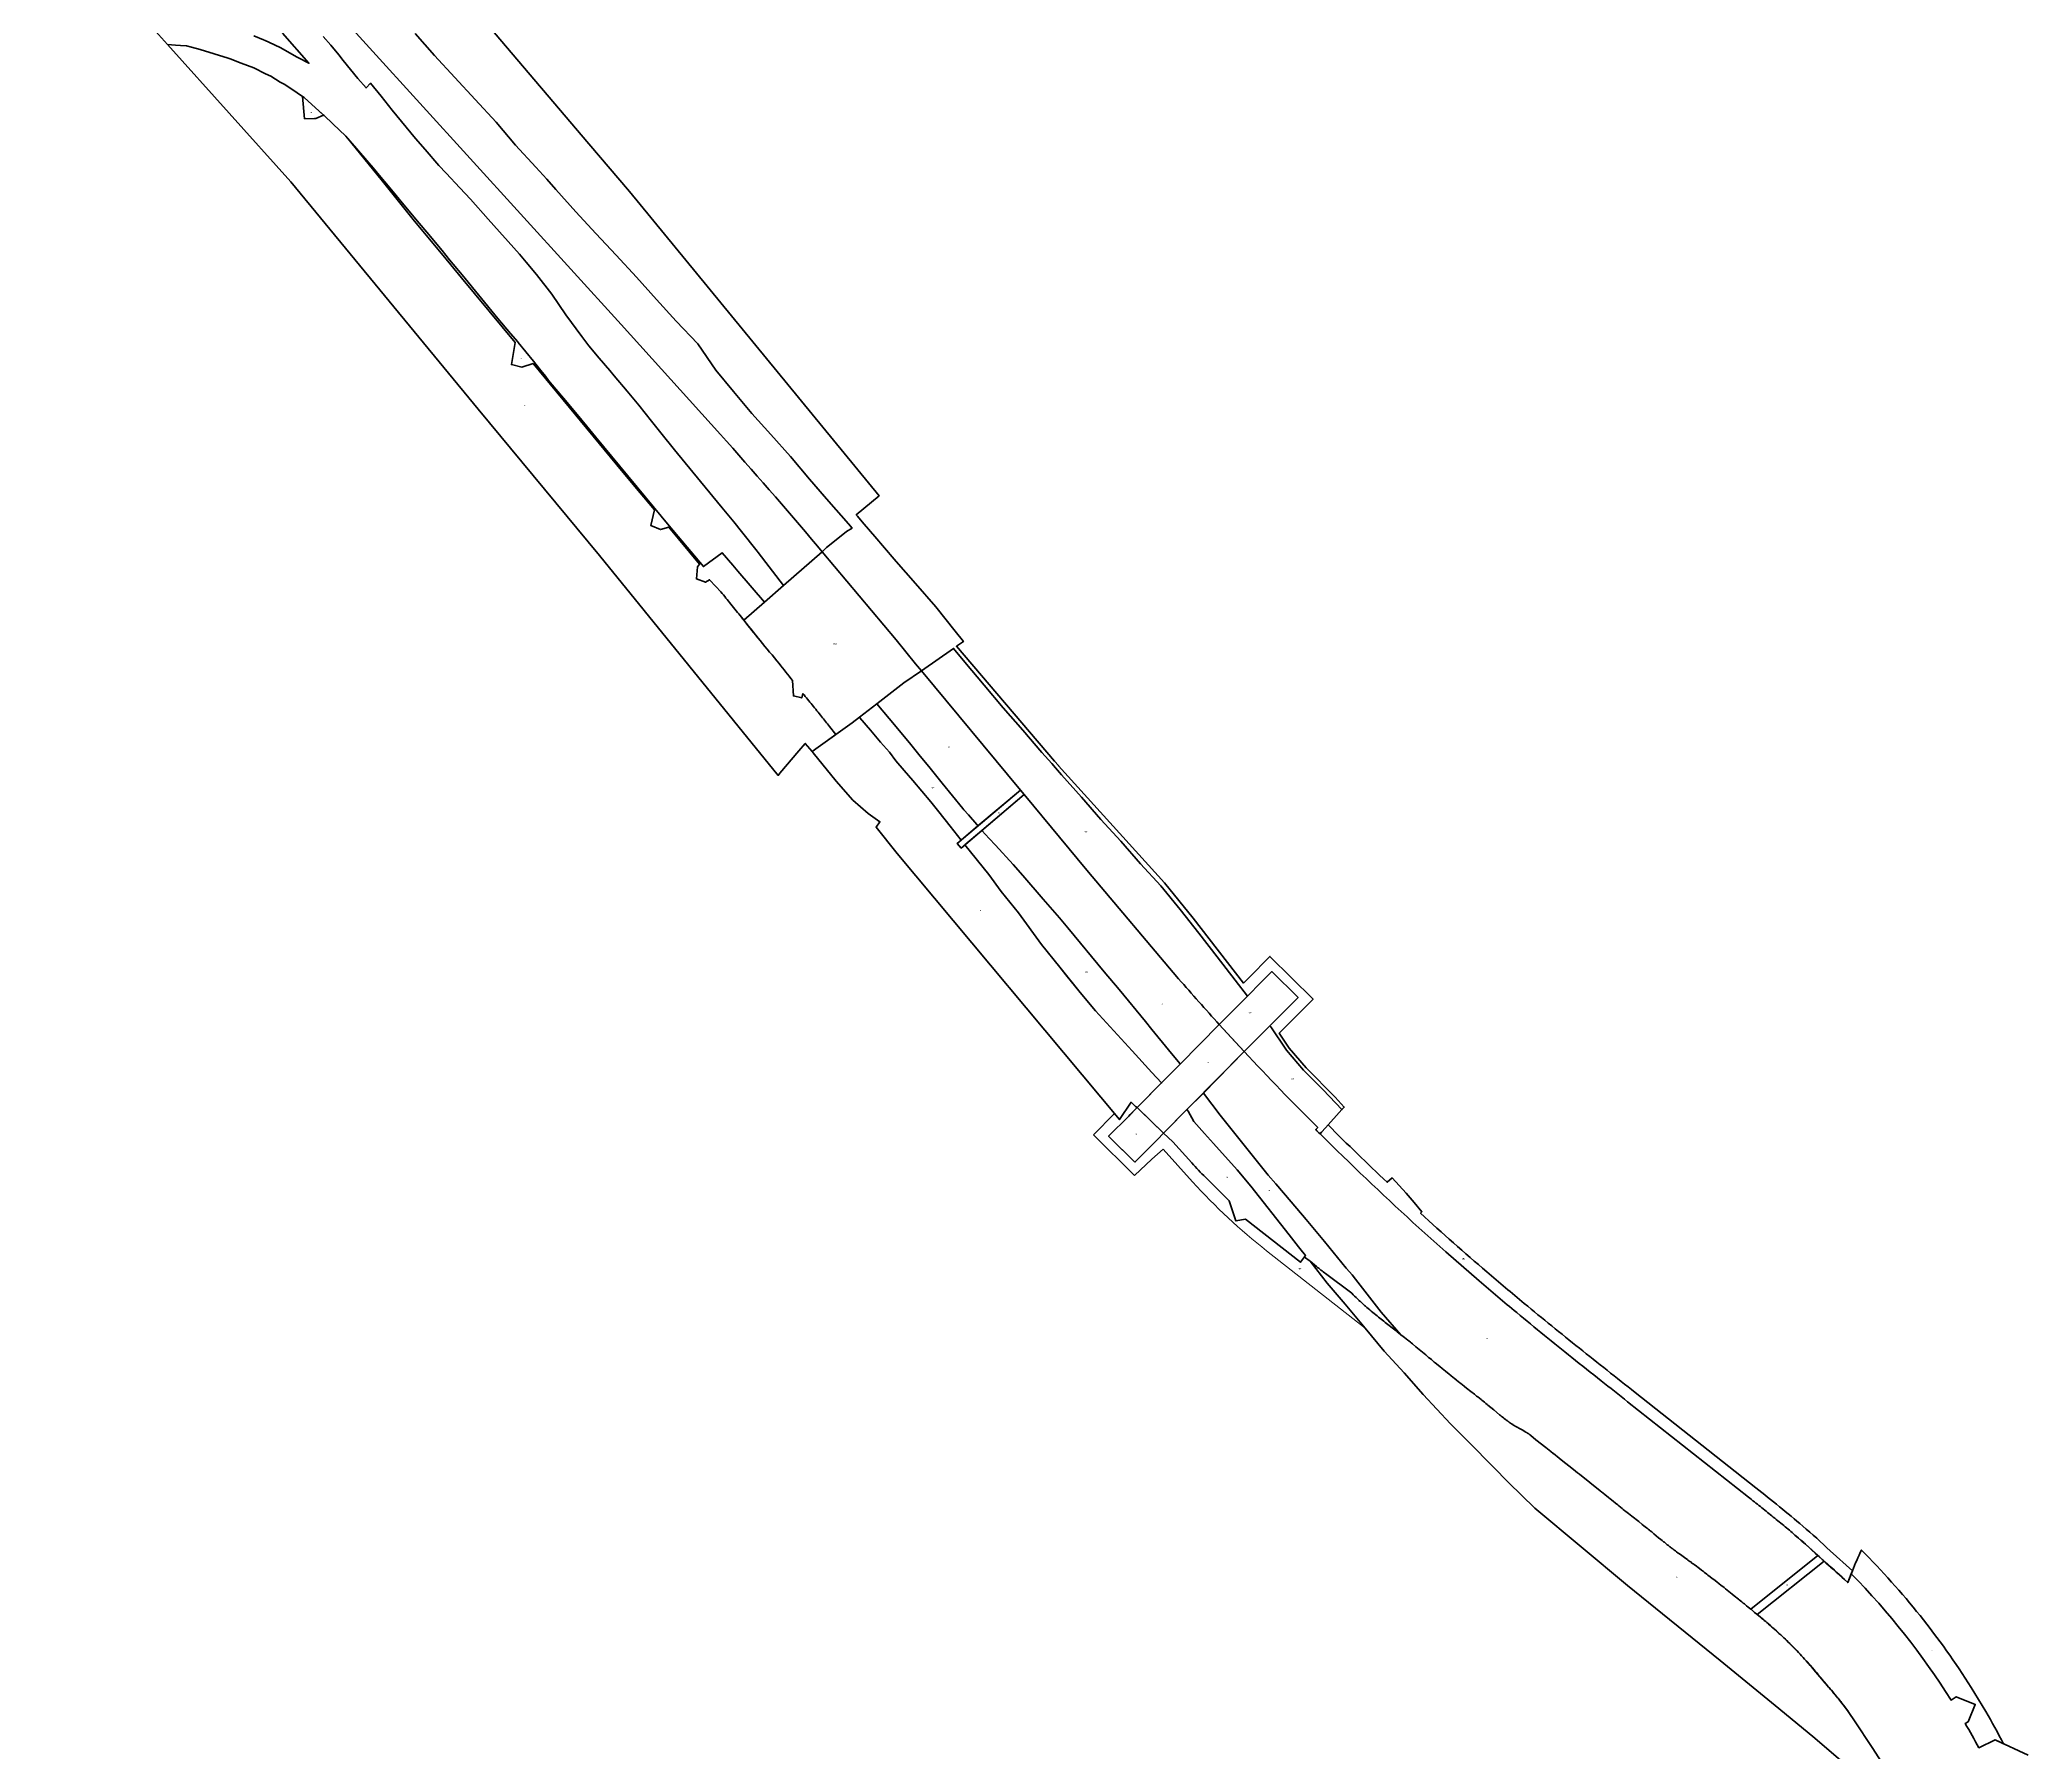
# Model space of a CAD drawing. Extents: x 179752 to 189760, y 650548 to 666271.
# Drawn here: x 187875 to 189547, y 651944 to 653384 of the extents above; entities that cross this region are included whole.
import ezdxf
from ezdxf.enums import TextEntityAlignment as Align

# ---------------------------------------------------------------- set-up
doc = ezdxf.new("R2010")
doc.units = 0
doc.header["$MEASUREMENT"] = 0
doc.layers.add('pcell', color=5, linetype='Continuous', lineweight=0)
doc.layers.add('scellno', color=160, linetype='Continuous', lineweight=0)
doc.styles.add('mvt-nos', font='mvt-nos.shx')

# ---------------------------------------------------------------- blocks, each defined once
blk = doc.blocks.new('Cellno')
at = {"color": 2, "flags": 128}
for points in [[(0.2, 0), (-0.2, 0)], [(0, 0.2), (0, -0.2)]]:
    blk.add_lwpolyline(points, dxfattribs=at)
at = {"layer": 'scellno', "const_width": 0.25, "flags": 128}
blk.add_lwpolyline([(-5.7, -2.8), (-5.7, 2.7), (5.7, 2.7), (5.7, -2.8), (-5.7, -2.8)], close=True, dxfattribs=at)
at = {"layer": 'scellno', "style": 'mvt-nos'}
blk.add_attdef('CELLNO', text='', height=3, dxfattribs=at).set_placement((0, -1.6), align=Align.CENTER)
at = {"layer": 'scellno', "style": 'mvt-nos', "flags": 1}
for tag, p in [('CODE', (0, -6)), ('AREA', (0, -9.2))]:
    blk.add_attdef(tag, text='', height=2.5, dxfattribs=at).set_placement(p, align=Align.CENTER)

msp = doc.modelspace()

# ---------------------------------------------------------------- linework, layer by layer
at = {"layer": 'pcell', "color": 160, "lineweight": 53, "flags": 128}
for points in [[(188190.4, 653389.2), (188206.8, 653370.5), (188223.8, 653352.2), (188241.1, 653333.5), (188258.5, 653314.4), (188275, 653295.2), (188292, 653276.7), (188301.1, 653266.6), (188308.9, 653257.8), (188325.6, 653239.2), (188342.3, 653220.9), (188359.5, 653202.8), (188376.6, 653184.2), (188393.4, 653165.5), (188410, 653147.1), (188428.1, 653128), (188443.4, 653106.1), (188458.1, 653088.1), (188473.6, 653069.7), (188489.5, 653051.8), (188506, 653033.5), (188522.1, 653014.3), (188538.2, 652995.5), (188554.8, 652976.7), (188557.8, 652973.2), (188553.3, 652970.3), (188551.6, 652969), (188536.4, 652956.9), (188532.8, 652953.3), (188594.9, 652879.2), (188611.2, 652859.1), (188616.1, 652853.2), (188643.2, 652872.1), (188652.6, 652860.5), (188668.8, 652841.2), (188685, 652822.2), (188701.3, 652803.3), (188717.5, 652784.5), (188725.7, 652775.2), (188729, 652771.5), (188734, 652765.8), (188750.6, 652747), (188766.9, 652728.3), (188783.8, 652709.9), (188800.2, 652691), (188817.3, 652672.4), (188833.7, 652652.5), (188849.3, 652632.6), (188864.8, 652612.8), (188879.9, 652593), (188890.3, 652579.7), (188894.7, 652584.1), (188897.4, 652586.9), (188910.7, 652600.3), (188932.8, 652578.5), (188909.2, 652554.7), (188909.9, 652553.7), (188923, 652534.2), (188937.3, 652517.3), (188953.9, 652500.8), (188969.7, 652484.2), (188971.7, 652486.4), (188963.9, 652494.6), (188939.5, 652519.3), (188925.4, 652536), (188917, 652548.4), (188922.1, 652553.5), (188945.5, 652577.2), (188909.2, 652613), (188891.4, 652595), (188887, 652590.6), (188844.6, 652645.1), (188820.4, 652674.9), (188731.3, 652773.4), (188731.3, 652773.5), (188728, 652777.2), (188645.6, 652873.8), (188651.4, 652877.8), (188644.4, 652886.4), (188628.2, 652906.9), (188611.3, 652926.6), (188594.8, 652945.2), (188583.5, 652958.5), (188578.8, 652964.1), (188566.4, 652978.6), (188562.3, 652983.3), (188561.3, 652984.4), (188580.5, 653000.4), (188370.7, 653256.2), (188336.6, 653296.3), (187874.9, 653839.5)], [(188054.9, 653387.2), (188063.1, 653383.8), (188064.5, 653383.2), (188067.5, 653381.9), (188077.7, 653376.9), (188090.8, 653369.6), (188092.5, 653368.7), (188101.2, 653364), (188078.9, 653389.5)]]:
    msp.add_lwpolyline(points, dxfattribs=at)
for points in [[(188030.7, 653413.4, 0.000033), (188041.2, 653401.9, -0.012136)], [(188190.4, 653389.2), (188206.8, 653370.5), (188223.8, 653352.2), (188241.1, 653333.5), (188258.5, 653314.4), (188275, 653295.2), (188292, 653276.7), (188301.1, 653266.6), (188308.9, 653257.8), (188325.6, 653239.2), (188342.3, 653220.9), (188359.5, 653202.8), (188376.6, 653184.2), (188393.4, 653165.5), (188410, 653147.1), (188428.1, 653128), (188443.4, 653106.1), (188458.1, 653088.1), (188473.6, 653069.7), (188489.5, 653051.8), (188506, 653033.5), (188522.1, 653014.3), (188532.7, 653001.9), (188538.2, 652995.5), (188554.8, 652976.7), (188557.8, 652973.2), (188553.3, 652970.3), (188551.6, 652969), (188536.4, 652956.9), (188532.8, 652953.3), (188528.8, 652958.1), (188528.8, 652958.1, 0.005633), (188447.2, 653052), (188363.7, 653144.3), (188109.8, 653423.7)], [(188113.3, 653386.7), (188119.5, 653379.2), (188126.3, 653371.1), (188130.1, 653366.4), (188142.3, 653351.2), (188149.3, 653343.3), (188153.1, 653347.2), (188161.9, 653336.4), (188171.2, 653324.7), (188190.7, 653300.7), (188198.8, 653291.5), (188210.5, 653278.1), (188216.6, 653271.7), (188228.1, 653259.3), (188237, 653249.7), (188251.8, 653232.9), (188278.2, 653203.4), (188283.8, 653196.7), (188292.5, 653186.3), (188305.5, 653170), (188317.3, 653152.6), (188330.7, 653134.2), (188336.4, 653126.5), (188345.3, 653116.2), (188354.3, 653105.6), (188357.8, 653101.1), (188368.7, 653088.2), (188378.6, 653076.5), (188389.3, 653063.2), (188397.2, 653053.2), (188408.5, 653039), (188430.4, 653012.3), (188448.7, 652990.2), (188458.5, 652978.4), (188465, 652970.4), (188478, 652953.7), (188478.9, 652952.6), (188500.3, 652924.9), (188532.8, 652953.3), (188528.8, 652958.1), (188528.8, 652958.1, 0.005633), (188447.2, 653052), (188363.7, 653144.3), (188109.8, 653423.7)], [(189392.7, 651933.8), (189365.7, 651957.2), (189334, 651983.3), (189287.6, 652021.1), (189209.7, 652084.1), (189132, 652149.1), (189109.8, 652170.8), (189096.8, 652183.9), (189076.8, 652204.4), (189060.9, 652220.1), (189038.1, 652244.8), (189022, 652262.9), (189005.2, 652281.2), (189005.2, 652281.2), (188989.1, 652300.6), (188989.1, 652300.6), (188980.7, 652310.6), (188972.3, 652320.6), (188957.4, 652338.3), (188942.9, 652356.7), (188948.3, 652352.3, 0.007821), (188955.9, 652346.4), (188977.9, 652329.8, 0.00464), (188982.8, 652325.1, 0.001343), (188984.6, 652323.3, 0.005114), (188987, 652321.1, 0.006479), (188989.4, 652319, 0.007384), (188994.3, 652314.8, 0.003132), (188999.4, 652310.7, 0.001055), (189003.9, 652307.1, 0.001456), (189008.3, 652303.6, 0.000802), (189013.1, 652299.8, 0.000354), (189017.2, 652296.6), (189019.3, 652294.9), (189021.3, 652293.4), (189022.2, 652292.7), (189023.6, 652291.6), (189025.1, 652290.4), (189025.8, 652289.9), (189027.2, 652288.7), (189027.9, 652288.2), (189029, 652287.3), (189029.1, 652287.2), (189031.9, 652284.9), (189034.7, 652282.6), (189040.2, 652277.9), (189042.6, 652275.9), (189043.8, 652274.9), (189044.9, 652274), (189045.5, 652273.5), (189046.7, 652272.5), (189047.3, 652272), (189048.2, 652271.3), (189052, 652268.1), (189054, 652266.5), (189056.9, 652264.2), (189059.8, 652261.8), (189061.2, 652260.6), (189063.2, 652259.1), (189064.1, 652258.3), (189065.6, 652257.1), (189067.8, 652255.4), (189067.8, 652255.3), (189068.4, 652254.9), (189069.8, 652253.7), (189070.7, 652253), (189072.6, 652251.5), (189074.5, 652250), (189078.2, 652247.1), (189081.1, 652244.9), (189082.9, 652243.4), (189083.9, 652242.7), (189085.3, 652241.5), (189086.7, 652240.4), (189087.4, 652239.9), (189089.6, 652238.1), (189090.7, 652237.2), (189091.8, 652236.3), (189092.4, 652235.8), (189097.4, 652231.7), (189102.3, 652227.6), (189102.3, 652227.6), (189102.3, 652227.6), (189102.3, 652227.6), (189102.7, 652227.3), (189103.1, 652227), (189103.6, 652226.6), (189104.5, 652225.9), (189105.5, 652225.1), (189106.1, 652224.6), (189107.3, 652223.6), (189107.9, 652223.2), (189108.1, 652223), (189108.5, 652222.7), (189108.9, 652222.4), (189109.1, 652222.2), (189109.5, 652222), (189109.7, 652221.8), (189110, 652221.6), (189110.4, 652221.3), (189110.6, 652221.2), (189110.9, 652221), (189111.4, 652220.7), (189111.8, 652220.4), (189112, 652220.3), (189112.3, 652220.1), (189112.8, 652219.8), (189113.3, 652219.5), (189113.5, 652219.3), (189119.5, 652215.9), (189121.1, 652215), (189124.4, 652213), (189124.5, 652212.9), (189124.9, 652212.7), (189125.2, 652212.5), (189125.4, 652212.4), (189125.8, 652212.1), (189126.2, 652211.9), (189126.4, 652211.8), (189126.8, 652211.5), (189127, 652211.3), (189127.4, 652211), (189127.8, 652210.7), (189128.1, 652210.5), (189128.3, 652210.4), (189128.6, 652210.1), (189132.8, 652206.7), (189141.2, 652200), (189145.3, 652196.7), (189147.4, 652195), (189147.5, 652195), (189152.2, 652191.2), (189156.9, 652187.5), (189161.5, 652183.8), (189166.2, 652180.1), (189167.7, 652178.8), (189169.3, 652177.6), (189178, 652170.7), (189186.7, 652163.8), (189188.1, 652162.7), (189189.1, 652161.9), (189191, 652160.4), (189192, 652159.6), (189193.9, 652158), (189195.2, 652157), (189197.7, 652154.9), (189199.6, 652153.4), (189201.6, 652151.8), (189202.5, 652151), (189204, 652149.9), (189205.4, 652148.7), (189206.1, 652148.1), (189207.6, 652147), (189208.5, 652146.2), (189210.5, 652144.7), (189213.4, 652142.4), (189219.2, 652137.8), (189222.1, 652135.5), (189223.5, 652134.3), (189225.7, 652132.6), (189226.2, 652132.2), (189227.2, 652131.4), (189228.2, 652130.7), (189228.8, 652130.1), (189230.1, 652129.1), (189232, 652127.5), (189235.9, 652124.3), (189237.8, 652122.7), (189238.8, 652121.9), (189240.1, 652120.9), (189240.8, 652120.4), (189242.7, 652118.8), (189243.2, 652118.4), (189244.2, 652117.6), (189244.7, 652117.2), (189245.4, 652116.7), (189245.4, 652116.7), (189245.4, 652116.6), (189245.4, 652116.6), (189245.4, 652116.6), (189245.8, 652116.4), (189246.5, 652115.8), (189247.3, 652115.2), (189247.8, 652114.9), (189248.8, 652114.1), (189249.5, 652113.6), (189250, 652113.2), (189251, 652112.5), (189252.5, 652111.4), (189253.5, 652110.6), (189255.5, 652109.2), (189255.5, 652109.2), (189255.5, 652109.2), (189255.5, 652109.2), (189256.7, 652108.4), (189258.9, 652106.7), (189260.1, 652105.9), (189260.6, 652105.5), (189262.2, 652104.4), (189262.9, 652103.9), (189264, 652103), (189265.1, 652102.2), (189265.7, 652101.8), (189267.9, 652100.2), (189269.3, 652099.1), (189270.2, 652098.4), (189272.1, 652096.9), (189273.6, 652095.8), (189274.5, 652095.1), (189276.4, 652093.7), (189277.4, 652092.9), (189279.3, 652091.5), (189281.1, 652090), (189282.4, 652089), (189284.9, 652087.1), (189286.9, 652085.5), (189288.3, 652084.4), (189291, 652082.3), (189292.3, 652081.2), (189295, 652079.1), (189297.7, 652076.9), (189299.5, 652075.5), (189303, 652072.6), (189303.7, 652072.1), (189305.8, 652070.4), (189307.1, 652069.3), (189308.1, 652068.6), (189309.9, 652067.1), (189311.2, 652066), (189313.6, 652064.1), (189313.6, 652064.1), (189313.9, 652063.8), (189316.6, 652061.5), (189318.5, 652060), (189318.9, 652059.7, -0.039785), (189359.9, 652020.8, -0.005536), (189373.2, 652005.4, -0.002602), (189382.3, 651994.6, -0.002227), (189386.4, 651989.6, -0.014518), (189396, 651977.3), (189400.7, 651970.2), (189415.5, 651947.9), (189426.6, 651930.5)], [(189546.7, 651941.4), (189518.9, 651954.2), (189505.2, 651947.6, 0.009108), (189493.7, 651968.1), (189496.1, 651969.5), (189502.2, 651984.1), (189486.2, 651990.6), (189481.8, 651987.7), (189481.8, 651987.7, 0.052576), (189397.9, 652094), (189395, 652086.6), (189395, 652086.6), (189392.3, 652089.1, 0.003164), (189375, 652104.6), (189318.9, 652059.7, -0.007101), (189328.3, 652051.7, -0.006952), (189340, 652041.2, -0.01201), (189349.8, 652031.8, -0.014869), (189359.9, 652020.8, -0.004352), (189369.1, 652010.3, -0.001366), (189378, 651999.7, -0.004858), (189388, 651987.7, -0.013108), (189396, 651977.3), (189400.7, 651970.2), (189415.5, 651947.9), (189426.6, 651930.5)]]:
    msp.add_lwpolyline(points, format="xyb", dxfattribs=at)
at = {"layer": 'pcell', "flags": 128}
for points in [[(187957.1, 653407.9), (187982.3, 653379.9), (187989.1, 653379.2), (187993.2, 653378.9), (187998.4, 653378.8), (188002.4, 653377.7), (188009.9, 653375.5), (188033.3, 653368.4), (188034.9, 653367.8), (188044.1, 653364.2), (188054.9, 653360.1), (188064.8, 653355.2), (188069.1, 653353.1), (188077.1, 653348.2), (188080.9, 653346.3), (188080.9, 653346.3), (188091.2, 653339.2), (188097.1, 653335.2), (188109.8, 653323.9), (188114, 653320), (188121.3, 653313.1), (188121.3, 653313.1), (188132.3, 653302.7), (188133.6, 653301.1), (188133.8, 653300.9), (188135.7, 653298.8), (188141.2, 653292.4), (188149.9, 653282.4), (188155.3, 653276), (188161.7, 653268.3), (188166.3, 653262.8), (188174.6, 653252.9), (188181, 653245.1), (188193.8, 653229.7), (188200.3, 653222), (188213.1, 653206.5), (188219.5, 653198.8), (188230.1, 653186.1), (188259.9, 653149.4), (188270.7, 653136.8), (188276.7, 653129.7), (188277.2, 653129.2), (188289.9, 653113.6), (188296.3, 653105.8), (188300.2, 653100.9), (188302.7, 653097.4), (188308.8, 653090.1), (188315.2, 653082.4), (188328, 653066.9), (188334.5, 653059.2), (188342.1, 653049.9), (188404, 652975.2), (188432.8, 652940.8), (188448.6, 652952.5), (188457.6, 652941.9), (188460.4, 652938.7), (188461.8, 652937), (188484.2, 652910.9), (188500.3, 652924.9), (188478.9, 652952.6), (188478, 652953.7), (188465, 652970.4), (188458.5, 652978.4), (188448.7, 652990.2), (188430.4, 653012.3), (188408.5, 653039), (188397.2, 653053.2), (188389.3, 653063.2), (188378.6, 653076.5), (188368.7, 653088.2), (188357.8, 653101.1), (188354.3, 653105.6), (188345.3, 653116.2), (188336.4, 653126.5), (188330.7, 653134.2), (188317.3, 653152.6), (188305.5, 653170), (188292.5, 653186.3), (188283.8, 653196.7), (188278.2, 653203.4), (188251.8, 653232.9), (188237, 653249.7), (188228.1, 653259.3), (188216.6, 653271.7), (188210.5, 653278.1), (188198.8, 653291.5), (188190.7, 653300.7), (188171.2, 653324.7), (188161.9, 653336.4), (188153.1, 653347.2), (188149.3, 653343.3), (188142.3, 653351.2), (188130.1, 653366.4), (188126.3, 653371.1), (188119.5, 653379.2), (188113.3, 653386.7)], [(188078.9, 653389.5), (188101.2, 653364), (188092.5, 653368.7), (188090.8, 653369.6), (188077.7, 653376.9), (188067.5, 653381.9), (188064.5, 653383.2), (188063.1, 653383.8), (188054.9, 653387.2)]]:
    msp.add_lwpolyline(points, dxfattribs=at)
at = {"layer": 'pcell', "color": 160, "lineweight": 53, "flags": 128}
for points in [[(188033.3, 653368.4), (188009.9, 653375.5), (188002.4, 653377.7), (187998.4, 653378.8), (187993.2, 653378.9), (187989.1, 653379.2), (187982.3, 653379.9), (188086.1, 653264.3), (188243.5, 653073.1), (188345.6, 652950.2), (188495.8, 652765.3), (188497.1, 652767), (188513, 652786), (188518.5, 652792.2), (188524.2, 652785.3), (188529.3, 652789), (188544.3, 652799.6), (188538.9, 652806.4, 0.005508), (188532.2, 652814.8, 0.000047), (188524.3, 652824.5, -0.001231), (188516.5, 652834.1), (188515.6, 652830.4), (188508.5, 652832.1), (188507.9, 652845, 0.002849), (188496.6, 652859.3, -0.000269), (188480.5, 652878.6, 0.000028), (188464.9, 652898.2, 0.000953), (188455.9, 652909.3, 0.004839), (188447.6, 652919.5), (188443.4, 652924.1), (188438, 652929.8), (188434.5, 652927.6), (188427, 652930.4), (188427.9, 652940.5), (188429.7, 652942.8), (188429.7, 652942.8), (188403.7, 652974.1), (188396.8, 652972), (188388.7, 652975.3), (188391.7, 652988.5), (188375.3, 653008.3), (188360.2, 653026.4), (188289.6, 653111.5), (188280.3, 653108.5), (188271.4, 653110.7), (188274.6, 653129.4), (188229.5, 653183.5), (188214, 653202.4), (188190, 653231.3), (188161.8, 653266.3), (188133.8, 653300.9), (188133.6, 653301.1), (188132.3, 653302.7), (188121.3, 653313.1), (188121.3, 653313.1), (188114, 653320), (188113.5, 653320.4), (188106.9, 653317.6), (188105.8, 653317.6), (188097.6, 653317.4), (188095.7, 653336.1), (188091.2, 653339.2), (188080.9, 653346.3), (188077.1, 653348.2), (188069.1, 653353.1), (188064.8, 653355.2), (188054.9, 653360.1), (188044.1, 653364.2), (188034.9, 653367.8), (188033.3, 653368.4)], [(188271.4, 653110.7), (188274.6, 653129.4), (188229.5, 653183.5), (188214, 653202.4), (188190, 653231.3), (188161.8, 653266.3), (188133.8, 653300.9), (188135.7, 653298.8), (188141.2, 653292.4), (188149.9, 653282.4), (188155.3, 653276), (188161.7, 653268.3), (188166.3, 653262.8), (188174.6, 653252.9), (188181, 653245.1), (188193.8, 653229.7), (188200.3, 653222), (188213.1, 653206.5), (188219.5, 653198.8), (188230.1, 653186.1), (188259.9, 653149.4), (188270.7, 653136.8), (188276.7, 653129.7), (188277.2, 653129.2), (188289.9, 653113.6), (188296.3, 653105.8), (188300.2, 653100.9), (188302.7, 653097.4), (188308.8, 653090.1), (188315.2, 653082.4), (188328, 653066.9), (188334.5, 653059.2), (188342.1, 653049.9), (188404, 652975.2), (188432.8, 652940.8), (188448.6, 652952.5), (188457.6, 652941.9), (188460.4, 652938.7), (188461.8, 652937), (188484.2, 652910.9), (188466.8, 652895.7, 0.000004), (188464.9, 652898.2, 0.000953), (188455.9, 652909.3, 0.004839), (188447.6, 652919.5), (188443.4, 652924.1), (188438, 652929.8), (188434.5, 652927.6), (188427, 652930.4), (188427.9, 652940.5), (188429.7, 652942.8), (188429.7, 652942.8), (188403.7, 652974.1), (188396.8, 652972), (188388.7, 652975.3), (188391.7, 652988.5), (188360.2, 653026.4), (188289.6, 653111.5), (188280.3, 653108.5), (188271.4, 653110.7)], [(188496.6, 652859.3, -0.002849), (188507.9, 652845), (188508.5, 652832.1), (188515.6, 652830.4), (188516.5, 652834.1, 0.001231), (188524.3, 652824.5, -0.000047), (188532.2, 652814.8, -0.005508), (188538.9, 652806.4), (188544.3, 652799.6), (188558, 652809.4), (188564, 652814.1), (188578.7, 652825.5), (188601.3, 652843), (188616.1, 652853.2), (188611.2, 652859.1), (188594.9, 652879.2), (188532.8, 652953.3), (188500.3, 652924.9), (188484.2, 652910.9), (188466.8, 652895.7, -0.000024), (188480.5, 652878.6, 0.000269), (188496.6, 652859.3)], [(188755.3, 652685.6), (188832.4, 652594.2, 0.005178), (188866.6, 652555.8), (188890.3, 652579.7), (188879.9, 652593), (188864.8, 652612.8), (188849.3, 652632.6), (188833.7, 652652.5), (188817.3, 652672.4), (188800.2, 652691), (188783.8, 652709.9), (188766.9, 652728.3), (188750.6, 652747), (188734, 652765.8), (188729, 652771.5), (188725.7, 652775.2), (188717.5, 652784.5), (188701.3, 652803.3), (188685, 652822.2), (188668.8, 652841.2), (188652.6, 652860.5), (188643.2, 652872.1), (188616.1, 652853.2), (188699.4, 652752.9), (188702.6, 652749.1), (188755.3, 652685.6)], [(188581.7, 652793.2), (188573.3, 652803.2), (188564.3, 652813.7), (188564.3, 652813.7), (188564, 652814.1), (188558, 652809.4), (188529.3, 652789), (188524.2, 652785.3), (188525, 652784.3), (188544.4, 652760.3), (188558.5, 652744.5), (188571.4, 652733.3), (188581.3, 652726.3), (188578, 652721.8), (188595.7, 652699.6), (188782.7, 652475.9), (188792.6, 652490.4, 0.023977), (188797.4, 652485.9), (188800, 652488.5), (188818, 652506.7), (188809.8, 652515.3), (188793.3, 652533.6), (188777.9, 652550.4), (188762.5, 652567.2), (188749.6, 652582.7), (188737.6, 652597.6), (188732.5, 652604.1), (188717.1, 652623.2), (188697.7, 652649.7), (188683.3, 652667.7), (188672.7, 652682), (188652.6, 652706.8), (188650, 652704.6), (188649.6, 652704.2), (188646.3, 652708.1), (188649.6, 652710.8), (188640.4, 652722.6), (188630.7, 652734.7), (188624, 652742.9), (188608.8, 652761), (188601.7, 652769.3), (188594.7, 652777.6), (188589.2, 652784.7), (188581.7, 652793.2)], [(188732.2, 652645.5), (188739.2, 652637.2), (188769.9, 652600.2), (188782.4, 652585.3), (188804.5, 652558.4), (188810, 652551.7), (188824, 652534.4), (188833.3, 652522.9), (188833.6, 652522.5), (188866.6, 652555.8, -0.005178), (188832.4, 652594.2), (188755.3, 652685.6), (188702.6, 652749.1), (188667, 652719), (188673, 652712.3), (188678.3, 652706.6), (188693.4, 652690.2), (188701.5, 652681), (188718.5, 652661.3), (188732.2, 652645.5)], [(188949.3, 652469.1), (188947.7, 652467.4, 0.000503), (188951.3, 652463.9), (188952.6, 652465.3), (188956, 652469), (188969.7, 652484.2), (188953.9, 652500.8), (188937.3, 652517.3), (188923, 652534.2), (188909.9, 652553.7), (188909.2, 652554.7), (188887.6, 652533, 0.008934), (188949.3, 652469.1)], [(188887.6, 652533, 0.008934), (188949.3, 652469.1), (188947.7, 652467.4, 0.000503), (188951.3, 652463.9, 0.010852), (189029.4, 652389.4), (189057.1, 652364.6), (189085, 652340.2, 0.004144), (189116.6, 652313.6, 0.002578), (189139.9, 652294.4, 0.001833), (189163, 652275.8, 0.001142), (189187.7, 652256.2, 0.000382), (189209.9, 652238.6), (189311.4, 652158.4, -0.000703), (189321.5, 652150.4, -0.001855), (189331.1, 652142.6, -0.003163), (189341.2, 652134.5, -0.004164), (189350.6, 652126.5, -0.010172), (189369.9, 652109.2), (189313.6, 652064.1), (189313.6, 652064.1), (189311.2, 652066), (189309.9, 652067.1), (189308.1, 652068.6), (189307.1, 652069.3), (189305.8, 652070.4), (189303.7, 652072.1), (189303, 652072.6), (189299.5, 652075.5), (189297.7, 652076.9), (189295, 652079.1), (189292.3, 652081.2), (189291, 652082.3), (189288.3, 652084.4), (189286.9, 652085.5), (189284.9, 652087.1), (189282.4, 652089), (189281.1, 652090), (189279.3, 652091.5), (189277.4, 652092.9), (189276.4, 652093.7), (189274.5, 652095.1), (189273.6, 652095.8), (189272.1, 652096.9), (189270.2, 652098.4), (189269.3, 652099.1), (189267.9, 652100.2), (189265.7, 652101.8), (189265.1, 652102.2), (189264, 652103), (189262.9, 652103.9), (189262.2, 652104.4), (189260.6, 652105.5), (189260.1, 652105.9), (189258.9, 652106.7), (189256.7, 652108.4), (189255.5, 652109.2), (189255.5, 652109.2), (189255.5, 652109.2), (189255.5, 652109.2), (189253.5, 652110.6), (189252.5, 652111.4), (189251, 652112.5), (189250, 652113.2), (189249.5, 652113.6), (189248.8, 652114.1), (189247.8, 652114.9), (189247.3, 652115.2), (189246.5, 652115.8), (189245.8, 652116.4), (189245.4, 652116.6), (189245.4, 652116.6), (189245.4, 652116.6), (189245.4, 652116.7), (189245.4, 652116.7), (189244.7, 652117.2), (189244.2, 652117.6), (189243.2, 652118.4), (189242.7, 652118.8), (189240.8, 652120.4), (189240.1, 652120.9), (189238.8, 652121.9), (189237.8, 652122.7), (189235.9, 652124.3), (189232, 652127.5), (189230.1, 652129.1), (189228.8, 652130.1), (189228.2, 652130.7), (189227.2, 652131.4), (189226.2, 652132.2), (189225.7, 652132.6), (189223.5, 652134.3), (189222.1, 652135.5), (189219.2, 652137.8), (189213.4, 652142.4), (189210.5, 652144.7), (189208.5, 652146.2), (189207.6, 652147), (189206.1, 652148.1), (189205.4, 652148.7), (189204, 652149.9), (189202.5, 652151), (189201.6, 652151.8), (189199.6, 652153.4), (189197.7, 652154.9), (189195.2, 652157), (189193.9, 652158), (189192, 652159.6), (189191, 652160.4), (189189.1, 652161.9), (189188.1, 652162.7), (189186.7, 652163.8), (189178, 652170.7), (189169.3, 652177.6), (189167.7, 652178.8), (189166.2, 652180.1), (189161.5, 652183.8), (189156.9, 652187.5), (189152.2, 652191.2), (189147.5, 652195), (189147.4, 652195), (189145.3, 652196.7), (189141.2, 652200), (189132.8, 652206.7), (189128.6, 652210.1), (189128.3, 652210.4), (189128.1, 652210.5), (189127.8, 652210.7), (189127.4, 652211), (189127, 652211.3), (189126.8, 652211.5), (189126.4, 652211.8), (189126.2, 652211.9), (189125.8, 652212.1), (189125.4, 652212.4), (189125.2, 652212.5), (189124.9, 652212.7), (189124.5, 652212.9), (189124.4, 652213), (189121.1, 652215), (189119.5, 652215.9), (189113.5, 652219.3), (189113.3, 652219.5), (189112.8, 652219.8), (189112.3, 652220.1), (189112, 652220.3), (189111.8, 652220.4), (189111.4, 652220.7), (189110.9, 652221), (189110.6, 652221.2), (189110.4, 652221.3), (189110, 652221.6), (189109.7, 652221.8), (189109.5, 652222), (189109.1, 652222.2), (189108.9, 652222.4), (189108.5, 652222.7), (189108.1, 652223), (189107.9, 652223.2), (189107.3, 652223.6), (189106.1, 652224.6), (189105.5, 652225.1), (189104.5, 652225.9), (189103.6, 652226.6), (189103.1, 652227), (189102.7, 652227.3), (189102.3, 652227.6), (189102.3, 652227.6), (189102.3, 652227.6), (189102.3, 652227.6), (189097.4, 652231.7), (189092.4, 652235.8), (189091.8, 652236.3), (189090.7, 652237.2), (189089.6, 652238.1), (189087.4, 652239.9), (189086.7, 652240.4), (189085.3, 652241.5), (189083.9, 652242.7), (189082.9, 652243.4), (189081.1, 652244.9), (189078.2, 652247.1), (189074.5, 652250), (189072.6, 652251.5), (189070.7, 652253), (189069.8, 652253.7), (189068.4, 652254.9), (189067.8, 652255.3), (189067.8, 652255.4), (189065.6, 652257.1), (189064.1, 652258.3), (189063.2, 652259.1), (189061.2, 652260.6), (189059.8, 652261.8), (189056.9, 652264.2), (189054, 652266.5), (189052, 652268.1), (189048.2, 652271.3), (189047.3, 652272), (189046.7, 652272.5), (189045.5, 652273.5), (189044.9, 652274), (189043.8, 652274.9), (189042.6, 652275.9), (189040.2, 652277.9), (189034.7, 652282.6), (189031.9, 652284.9), (189029.1, 652287.2), (189029, 652287.3), (189027.9, 652288.2), (189027.2, 652288.7), (189025.8, 652289.9), (189025.1, 652290.4), (189023.6, 652291.6), (189022.2, 652292.7), (189021.3, 652293.4), (189019.3, 652294.9), (189002.6, 652313.8), (188981.2, 652341.8), (188978.2, 652345.3), (188976, 652347.7), (188973.3, 652350.8), (188955, 652373.3), (188939.7, 652391.7), (188926.9, 652406.8), (188914, 652421.8), (188907.6, 652429), (188867.3, 652479.7), (188853.2, 652498.2), (188887.6, 652533)], [(188853.2, 652498.2), (188867.3, 652479.7), (188907.6, 652429), (188914, 652421.8), (188926.9, 652406.8), (188939.7, 652391.7), (188955, 652373.3), (188973.3, 652350.8), (188976, 652347.7), (188978.2, 652345.3), (188981.2, 652341.8), (189002.6, 652313.8), (189019.3, 652294.9), (189017.2, 652296.6, -0.000354), (189013.1, 652299.8, -0.000802), (189008.3, 652303.6, -0.001456), (189003.9, 652307.1, -0.001055), (188999.4, 652310.7, -0.003132), (188994.3, 652314.8, -0.007384), (188989.4, 652319, -0.006479), (188987, 652321.1, -0.005114), (188984.6, 652323.3, -0.001343), (188982.8, 652325.1, -0.00464), (188977.9, 652329.8), (188955.9, 652346.4, -0.007821), (188948.3, 652352.3), (188942.9, 652356.7), (188942.1, 652357.3, -0.004075), (188938.1, 652360.4), (188939, 652361.6), (188934.3, 652367.5), (188933.2, 652368.9), (188925.2, 652379), (188893, 652419.8), (188881.6, 652433.6), (188861.7, 652455.7), (188854.1, 652464.2), (188845.2, 652474.3), (188840.5, 652483), (188839.3, 652484.2), (188853.2, 652498.2)], [(188839.3, 652484.2), (188840.5, 652483), (188845.2, 652474.3), (188854.1, 652464.2), (188861.7, 652455.7), (188881.6, 652433.6), (188893, 652419.8), (188925.2, 652379), (188933.2, 652368.9), (188934.3, 652367.5), (188939, 652361.6), (188934.8, 652355.9), (188888.7, 652392.1), (188880.5, 652390.6), (188875, 652407.6), (188855, 652427.3, -0.013689), (188843.4, 652439.4), (188843.4, 652439.4), (188827.4, 652457.1), (188819.7, 652464.4), (188839.3, 652484.2)], [(188951.3, 652463.9, 0.010852), (189029.4, 652389.4), (189057.1, 652364.6), (189085, 652340.2, 0.004144), (189116.6, 652313.6, 0.002578), (189139.9, 652294.4, 0.001833), (189163, 652275.8, 0.001142), (189187.7, 652256.2, 0.000382), (189209.9, 652238.6), (189311.4, 652158.4, -0.000703), (189321.5, 652150.4, -0.001855), (189331.1, 652142.6, -0.003163), (189341.2, 652134.5, -0.004164), (189350.6, 652126.5, -0.012091), (189373.5, 652105.9, -0.003435), (189392.3, 652089.1), (189395, 652086.6), (189395, 652086.6), (189398.9, 652096.4), (189380.3, 652113.2, 0.012046), (189357.1, 652134.1, 0.009943), (189317.6, 652166.2), (189216.1, 652246.5, -0.001538), (189169.3, 652283.6, -0.004457), (189123, 652321.3, -0.004144), (189091.5, 652347.8, -0.007519), (189035.8, 652397.1), (189036.9, 652398.3), (189030.3, 652406.1), (189023.7, 652413.9), (189011.8, 652426.8), (189007.7, 652423.2, -0.006986), (188958, 652471.3), (188956, 652469), (188952.6, 652465.3), (188951.3, 652463.9)], [(189481.8, 651987.7), (189486.2, 651990.6), (189502.2, 651984.1), (189496.1, 651969.5), (189493.7, 651968.1, -0.009108), (189505.2, 651947.6), (189518.9, 651954.2), (189526, 651950.9, 0.011708), (189511, 651978.2), (189498.7, 651998.4, 0.055719), (189406.4, 652113.9, 0.01286), (189398.9, 652096.4), (189397.9, 652094, -0.052576), (189481.8, 651987.7)], [(189318.5, 652060), (189318.9, 652059.7), (189375, 652104.6, 0.000271), (189373.5, 652105.9, 0.00192), (189369.9, 652109.2), (189313.6, 652064.1), (189313.9, 652063.8), (189316.6, 652061.5), (189318.5, 652060)]]:
    msp.add_lwpolyline(points, format="xyb", close=True, dxfattribs=at)
for points in [[(188097.6, 653317.4), (188105.8, 653317.6), (188106.9, 653317.6), (188113.5, 653320.4), (188109.8, 653323.9), (188097.1, 653335.2), (188095.7, 653336.1), (188097.6, 653317.4)], [(188606, 652792.6), (188615.1, 652781.5), (188622.4, 652772.7), (188633.7, 652758.8), (188651.1, 652737.3), (188651.8, 652736.4), (188655.8, 652732), (188662.6, 652724), (188663.7, 652722.8), (188699.4, 652752.9), (188616.1, 652853.2), (188601.3, 652843), (188578.7, 652825.5), (188589.1, 652813), (188606, 652792.6)], [(188601.7, 652769.3), (188608.8, 652761), (188624, 652742.9), (188630.7, 652734.7), (188640.4, 652722.6), (188649.6, 652710.8), (188663.7, 652722.8), (188662.7, 652723.9), (188662.6, 652724), (188655.8, 652732), (188651.8, 652736.4), (188651.1, 652737.3), (188633.7, 652758.8), (188633.7, 652758.8), (188622.4, 652772.7), (188615.1, 652781.5), (188606, 652792.6), (188589.1, 652813), (188578.7, 652825.5), (188564, 652814.1), (188564.3, 652813.7), (188564.3, 652813.7), (188573.3, 652803.2), (188581.7, 652793.2), (188589.2, 652784.7), (188594.7, 652777.6), (188601.7, 652769.3)], [(188702.6, 652749.1), (188699.4, 652752.9), (188646.3, 652708.1), (188649.6, 652704.2), (188702.6, 652749.1)], [(188732.5, 652604.1), (188749.6, 652582.7), (188762.5, 652567.2), (188777.9, 652550.4), (188793.3, 652533.6), (188809.8, 652515.3), (188818, 652506.7), (188833.6, 652522.5), (188833.3, 652522.9), (188824, 652534.4), (188810, 652551.7), (188804.5, 652558.4), (188782.4, 652585.3), (188769.9, 652600.2), (188739.2, 652637.2), (188732.2, 652645.5), (188718.5, 652661.3), (188701.5, 652681), (188693.4, 652690.2), (188678.3, 652706.6), (188673, 652712.3), (188667, 652719), (188652.6, 652706.8), (188672.7, 652682), (188683.3, 652667.7), (188697.7, 652649.7), (188717.1, 652623.2), (188732.5, 652604.1)], [(188887.6, 652533), (188932.8, 652578.5), (188910.7, 652600.3), (188897.4, 652586.9), (188894.7, 652584.1), (188890.3, 652579.7), (188866.6, 652555.8), (188880, 652541.3), (188887.6, 652533)], [(188819.7, 652464.4), (188887.6, 652533), (188866.6, 652555.8), (188833.6, 652522.5), (188818, 652506.7), (188797.4, 652485.9), (188819.7, 652464.4)], [(188795.5, 652440), (188795.6, 652440), (188814.6, 652459.2), (188819.7, 652464.4), (188800, 652483.5), (188797.4, 652485.9), (188791.6, 652480), (188790.4, 652478.8), (188773.5, 652461.8), (188775.3, 652460), (188795.5, 652440)]]:
    msp.add_lwpolyline(points, close=True, dxfattribs=at)
at = {"layer": 'pcell', "color": 160, "lineweight": 0, "flags": 128}
msp.add_lwpolyline([(188760.8, 652463.1), (188778.5, 652481), (188782.7, 652475.9), (188792.6, 652490.4, 0.023977), (188797.4, 652485.9), (188790.4, 652478.8), (188773.5, 652461.8), (188795.5, 652440), (188814.6, 652459.2), (188819.7, 652464.4), (188827.4, 652457.1), (188843.4, 652439.4), (188843.4, 652439.4, 0.013689), (188855, 652427.3), (188875, 652407.6), (188880.5, 652390.6), (188888.7, 652392.1), (188934.8, 652355.9), (188938.1, 652360.4, 0.004075), (188942.1, 652357.3), (188942.9, 652356.7), (188957.4, 652338.3), (188972.3, 652320.6), (188980.7, 652310.6), (188989.1, 652300.6), (188906.4, 652365.5, -0.042682), (188844.1, 652423.6), (188819.4, 652451), (188810, 652442.5), (188795.4, 652428.8), (188760.8, 652463.1)], format="xyb", close=True, dxfattribs=at)

# ---------------------------------------------------------------- block references
at = {"layer": 'scellno', "ltscale": 0.220522}
for p, xscale, yscale, zscale, rotation, values in [((188103, 653322.8), 0.2205225, 0.2205225, 0.2205225, 4.727257099766173e-10, {'CELLNO': '239'}), ((188279.9, 653115.9), 0.2205225, 0.2205225, 0.2205225, 4.727257099766173e-10, {'CELLNO': '240'}), ((188282.8, 653076.1), 0.2205225, 0.2205225, 0.2205225, 4.743446706858161e-10, {'CELLNO': '017'}), ((188543.5, 652875.9), 0.2205225, 0.2205225, 0.2205225, 4.727257099766173e-10, {'CELLNO': '821'}), ((188639.2, 652789.1), 0.2205225, 0.2205225, 0.2205225, 4.727257099766173e-10, {'CELLNO': '241'}), ((188625.8, 652754.5), 0.2205225, 0.2205225, 0.2205225, 359.9999999993006, {'CELLNO': '322'}), ((188681.2, 652733.8), 0.2205225, 0.2205225, 0.2205225, 4.727257099766173e-10, {'CELLNO': '822'}), ((188754.3, 652717.5), 0.2205225, 0.2205225, 0.2205225, 4.727257099766173e-10, {'CELLNO': '614'}), ((188665.9, 652651.8), 0.2205225, 0.2205225, 0.2205225, 4.727257099766173e-10, {'CELLNO': '243'}), ((188755, 652600.4), 0.2205225, 0.2205225, 0.2205225, 359.9999999993006, {'CELLNO': '323'}), ((188818.9, 652573.1), 0.2205225, 0.2205225, 0.2205225, 4.727257099766173e-10, {'CELLNO': '242'}), ((188892.6, 652565.3), 0.2205225, 0.2205225, 0.2205225, 4.727257099766173e-10, {'CELLNO': '510'}), ((188857.2, 652523.7), 0.2205225, 0.2205225, 0.2205225, 4.727257099766173e-10, {'CELLNO': '823'}), ((188928.8, 652510), 0.2205225000000001, 0.2205225000000001, 0.2205225000000001, 4.727148928672015e-10, {'CELLNO': '615'}), ((188796.7, 652463.6), 0.2205225, 0.2205225, 0.2205225, 4.727257099766173e-10, {'CELLNO': '511'}), ((188873.1, 652427.3), 0.2205225, 0.2205225, 0.2205225, 4.727257099766173e-10, {'CELLNO': '244'}), ((188908.6, 652416.1), 0.2205225, 0.2205225, 0.2205225, 359.9999999993006, {'CELLNO': '324'}), ((188934.4, 652350.3), 0.2205225, 0.2205225, 0.2205225, 4.727257099766173e-10, {'CELLNO': '019'}), ((189071.8, 652359.1), 0.2205225, 0.2205225, 0.2205225, 3.923762212376757e-10, {'CELLNO': '108'}), ((189091.8, 652291.6), 0.2205225, 0.2205225, 0.2205225, 4.727257099766173e-10, {'CELLNO': '245'}), ((189251.2, 652091.1), 0.2205225, 0.2205225, 0.2205225, 4.727257099766173e-10, {'CELLNO': '701'}), ((189344.1, 652084.5), 0.2205225000000001, 0.2205225000000001, 0.2205225000000001, 359.999999999955, {'CELLNO': '824'}), ((189465.6, 652029.8), 0.2205225, 0.2205225, 0.2205225, 4.910534990297514e-10, {'CELLNO': '020'})]:
    msp.add_blockref('Cellno', p, dxfattribs=dict(at, xscale=xscale, yscale=yscale, zscale=zscale, rotation=rotation)).add_auto_attribs(values)

doc.saveas('drawing.dxf')
